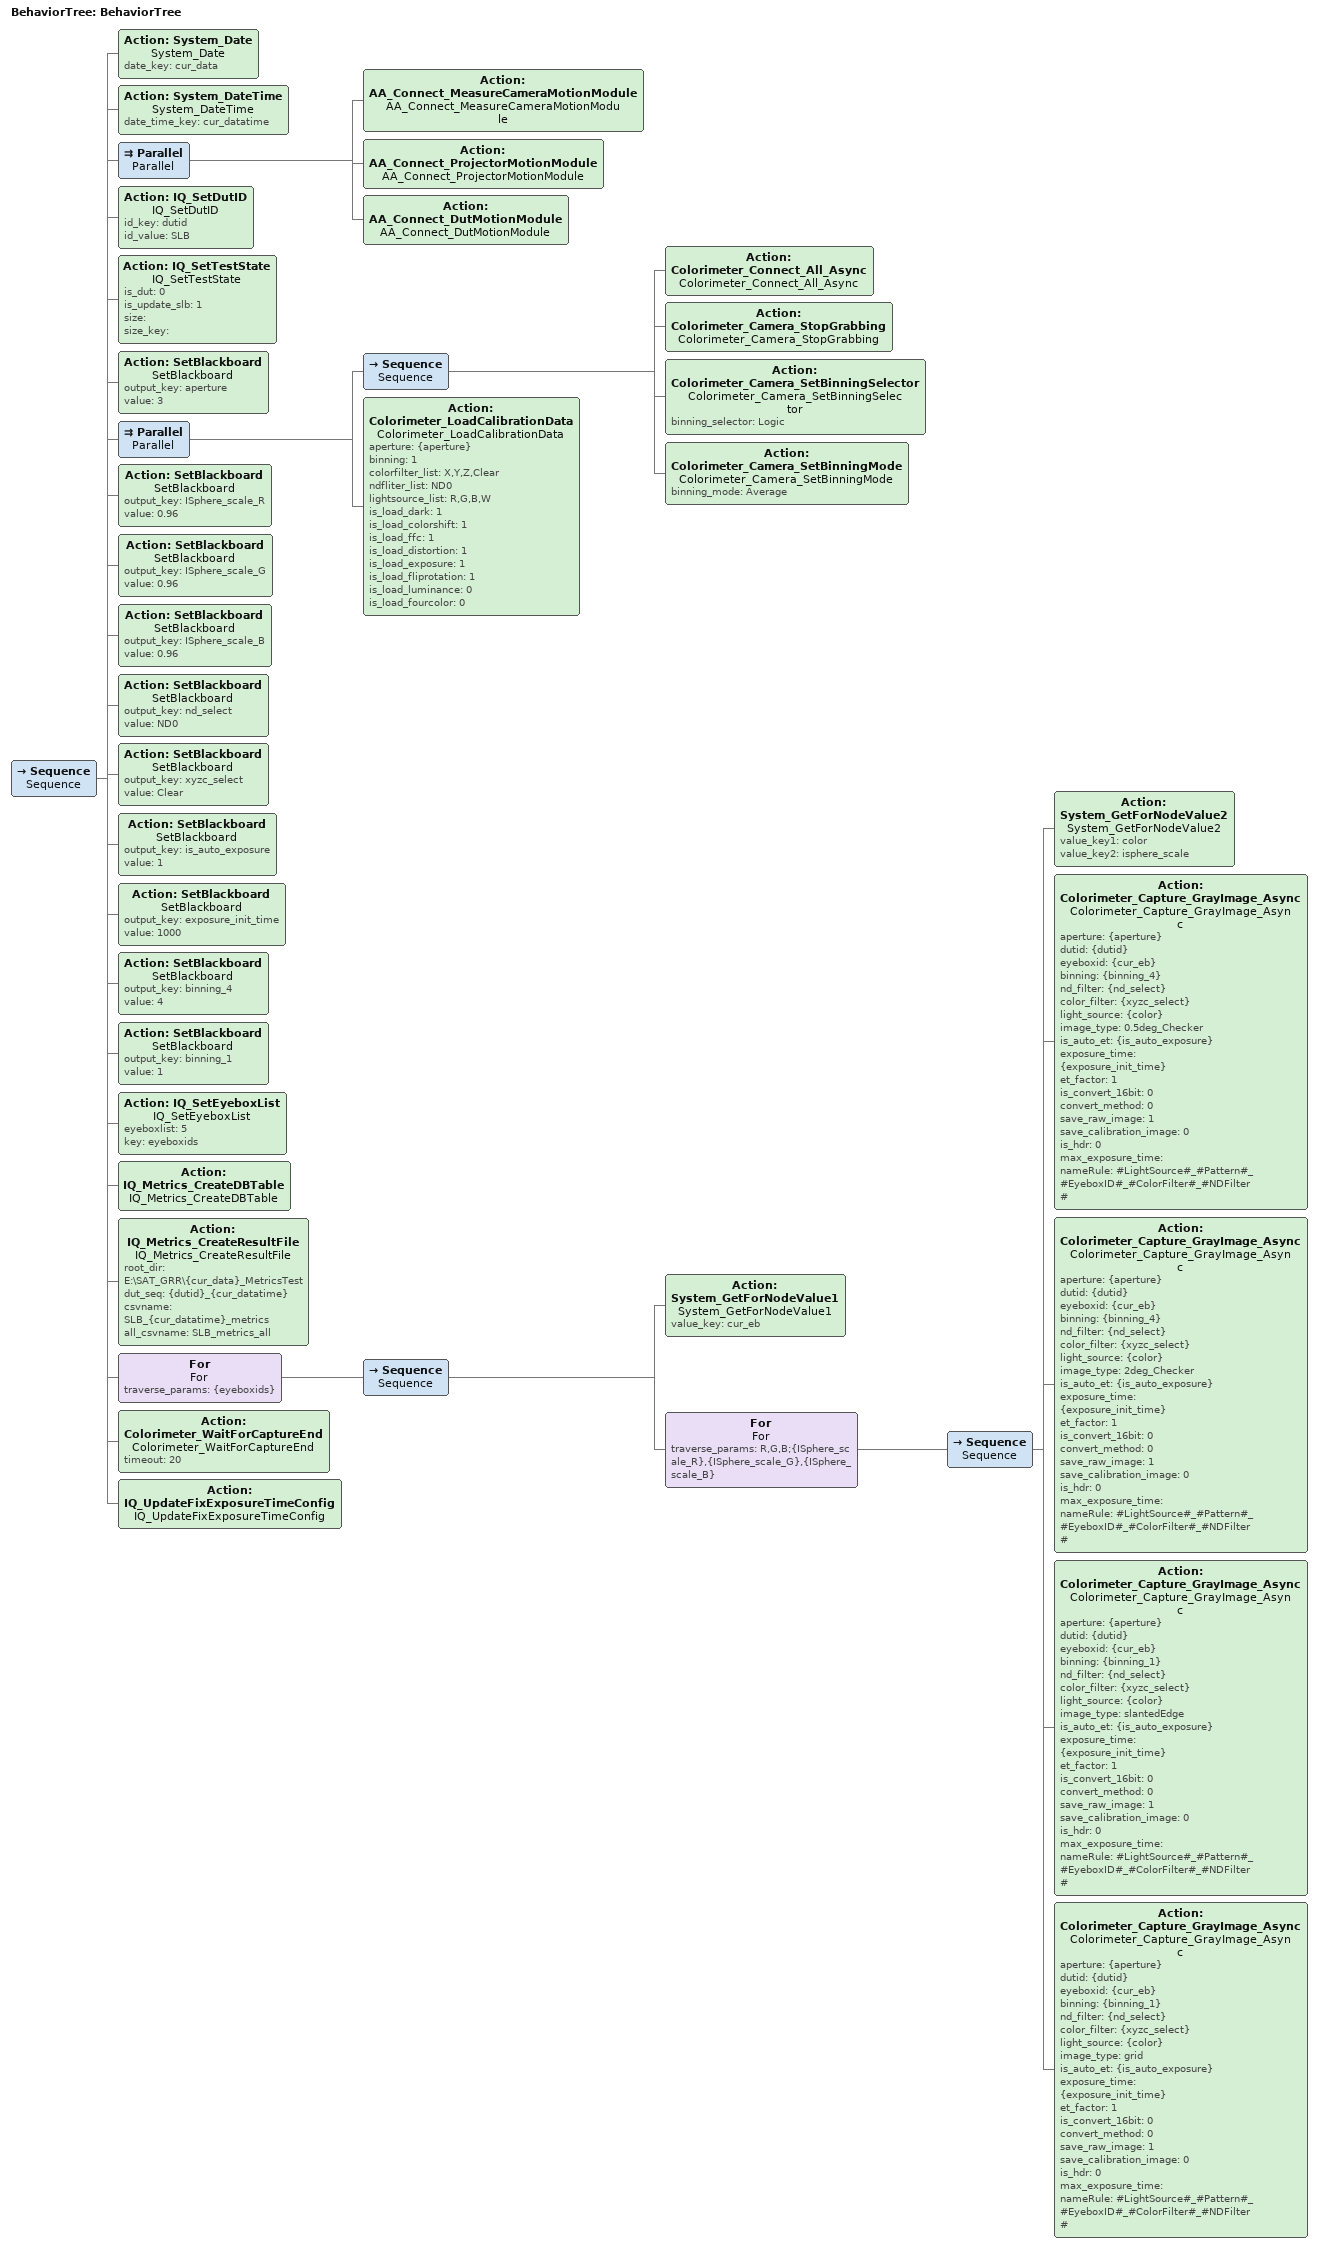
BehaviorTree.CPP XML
<?xml version="1.0"?>
<root main_tree_to_execute="BehaviorTree">
 <BehaviorTree ID="BehaviorTree">
  <!-- Add nodes here -->
  <Sequence name="Sequence">
   <!-- System Init -->
   <Action name="System_Date" ID="System_Date" date_key="cur_data"/>
   <Action name="System_DateTime" ID="System_DateTime" date_time_key="cur_datatime"/>
   <!--Devices Connect-->
   <Parallel name="Parallel">
    <Action name="AA_Connect_MeasureCameraMotionModule" ID="AA_Connect_MeasureCameraMotionModule"/>
    <Action name="AA_Connect_ProjectorMotionModule" ID="AA_Connect_ProjectorMotionModule"/>
    <Action name="AA_Connect_DutMotionModule" ID="AA_Connect_DutMotionModule"/>
   </Parallel>
   <!-- SLB Alignment Init-->
   <Action name="IQ_SetDutID" ID="IQ_SetDutID" id_key="dutid" id_value="SLB"/>
   <Action name="IQ_SetTestState" ID="IQ_SetTestState" is_dut="0" is_update_slb="1" size="" size_key=""/>
   <Action name="SetBlackboard" ID="SetBlackboard" output_key="aperture" value="3"/>
   <!--Alignment SLB & IQ IS Devices Connect & Calibration Data Load-->
   <Parallel name="Parallel">
    <Sequence name="Sequence">
     <Action name="Colorimeter_Connect_All_Async" ID="Colorimeter_Connect_All_Async"/>
     <Action name="Colorimeter_Camera_StopGrabbing" ID="Colorimeter_Camera_StopGrabbing"/>
     <Action name="Colorimeter_Camera_SetBinningSelector" ID="Colorimeter_Camera_SetBinningSelector" binning_selector="Logic"/>
     <Action name="Colorimeter_Camera_SetBinningMode" ID="Colorimeter_Camera_SetBinningMode" binning_mode="Average"/>
    </Sequence>
    <Action name="Colorimeter_LoadCalibrationData" ID="Colorimeter_LoadCalibrationData" aperture="{aperture}" binning="1" colorfilter_list="X,Y,Z,Clear" ndfliter_list="ND0" lightsource_list="R,G,B,W" is_load_dark="1" is_load_colorshift="1" is_load_ffc="1" is_load_distortion="1" is_load_exposure="1" is_load_fliprotation="1" is_load_luminance="0" is_load_fourcolor="0"/>
   </Parallel>
   <!-- IQ Init-->
   <Action name="SetBlackboard" ID="SetBlackboard" output_key="ISphere_scale_R" value="0.96"/>
   <Action name="SetBlackboard" ID="SetBlackboard" output_key="ISphere_scale_G" value="0.96"/>
   <Action name="SetBlackboard" ID="SetBlackboard" output_key="ISphere_scale_B" value="0.96"/>
   <Action name="SetBlackboard" ID="SetBlackboard" output_key="nd_select" value="ND0"/>
   <Action name="SetBlackboard" ID="SetBlackboard" output_key="xyzc_select" value="Clear"/>
   <Action name="SetBlackboard" ID="SetBlackboard" output_key="is_auto_exposure" value="1"/>
   <Action name="SetBlackboard" ID="SetBlackboard" output_key="exposure_init_time" value="1000"/>
   <Action name="SetBlackboard" ID="SetBlackboard" output_key="binning_4" value="4"/>
   <Action name="SetBlackboard" ID="SetBlackboard" output_key="binning_1" value="1"/>
   <Action name="IQ_SetEyeboxList" ID="IQ_SetEyeboxList" eyeboxlist="5" key="eyeboxids"/>
   <Action name="IQ_Metrics_CreateDBTable" ID="IQ_Metrics_CreateDBTable"/>
   <Action name="IQ_Metrics_CreateResultFile" ID="IQ_Metrics_CreateResultFile" root_dir="E:\SAT_GRR\{cur_data}_MetricsTest" dut_seq="{dutid}_{cur_datatime}" csvname="SLB_{cur_datatime}_metrics" all_csvname="SLB_metrics_all"/>
   <!-- capture image -->
   <For name="For" traverse_params="{eyeboxids}">
    <Sequence name="Sequence">
     <Action name="System_GetForNodeValue1" ID="System_GetForNodeValue1" value_key="cur_eb"/>
     <For name="For" traverse_params="R,G,B;{ISphere_scale_R},{ISphere_scale_G},{ISphere_scale_B}">
      <Sequence name="Sequence">
       <Action name="System_GetForNodeValue2" ID="System_GetForNodeValue2" value_key1="color" value_key2="isphere_scale"/>
       <!-- solid pattern (R&G&B) -->
       <!-- 0.5 Checker Pattern (R&G&B) -->
       <Action name="Colorimeter_Capture_GrayImage_Async" ID="Colorimeter_Capture_GrayImage_Async" aperture="{aperture}" dutid="{dutid}" eyeboxid="{cur_eb}" binning="{binning_4}" nd_filter="{nd_select}" color_filter="{xyzc_select}" light_source="{color}" image_type="0.5deg_Checker" is_auto_et="{is_auto_exposure}" exposure_time="{exposure_init_time}" et_factor="1" is_convert_16bit="0" convert_method="0" save_raw_image="1" save_calibration_image="0" is_hdr="0" max_exposure_time="" nameRule="#LightSource#_#Pattern#_#EyeboxID#_#ColorFilter#_#NDFilter#"/>
       <!-- 2 Checker Pattern (R&G&B) -->
       <Action name="Colorimeter_Capture_GrayImage_Async" ID="Colorimeter_Capture_GrayImage_Async" aperture="{aperture}" dutid="{dutid}" eyeboxid="{cur_eb}" binning="{binning_4}" nd_filter="{nd_select}" color_filter="{xyzc_select}" light_source="{color}" image_type="2deg_Checker" is_auto_et="{is_auto_exposure}" exposure_time="{exposure_init_time}" et_factor="1" is_convert_16bit="0" convert_method="0" save_raw_image="1" save_calibration_image="0" is_hdr="0" max_exposure_time="" nameRule="#LightSource#_#Pattern#_#EyeboxID#_#ColorFilter#_#NDFilter#"/>
       <!-- slanted edge Pattern (R&G&B) -->
       <Action name="Colorimeter_Capture_GrayImage_Async" ID="Colorimeter_Capture_GrayImage_Async" aperture="{aperture}" dutid="{dutid}" eyeboxid="{cur_eb}" binning="{binning_1}" nd_filter="{nd_select}" color_filter="{xyzc_select}" light_source="{color}" image_type="slantedEdge" is_auto_et="{is_auto_exposure}" exposure_time="{exposure_init_time}" et_factor="1" is_convert_16bit="0" convert_method="0" save_raw_image="1" save_calibration_image="0" is_hdr="0" max_exposure_time="" nameRule="#LightSource#_#Pattern#_#EyeboxID#_#ColorFilter#_#NDFilter#"/>
       <!-- grid Pattern (R&G&B) -->
       <Action name="Colorimeter_Capture_GrayImage_Async" ID="Colorimeter_Capture_GrayImage_Async" aperture="{aperture}" dutid="{dutid}" eyeboxid="{cur_eb}" binning="{binning_1}" nd_filter="{nd_select}" color_filter="{xyzc_select}" light_source="{color}" image_type="grid" is_auto_et="{is_auto_exposure}" exposure_time="{exposure_init_time}" et_factor="1" is_convert_16bit="0" convert_method="0" save_raw_image="1" save_calibration_image="0" is_hdr="0" max_exposure_time="" nameRule="#LightSource#_#Pattern#_#EyeboxID#_#ColorFilter#_#NDFilter#"/>
      </Sequence>
     </For>
    </Sequence>
   </For>
   <Action name="Colorimeter_WaitForCaptureEnd" ID="Colorimeter_WaitForCaptureEnd" timeout="20"/>
   <Action name="IQ_UpdateFixExposureTimeConfig" ID="IQ_UpdateFixExposureTimeConfig"/>
  </Sequence>
 </BehaviorTree>
</root>
